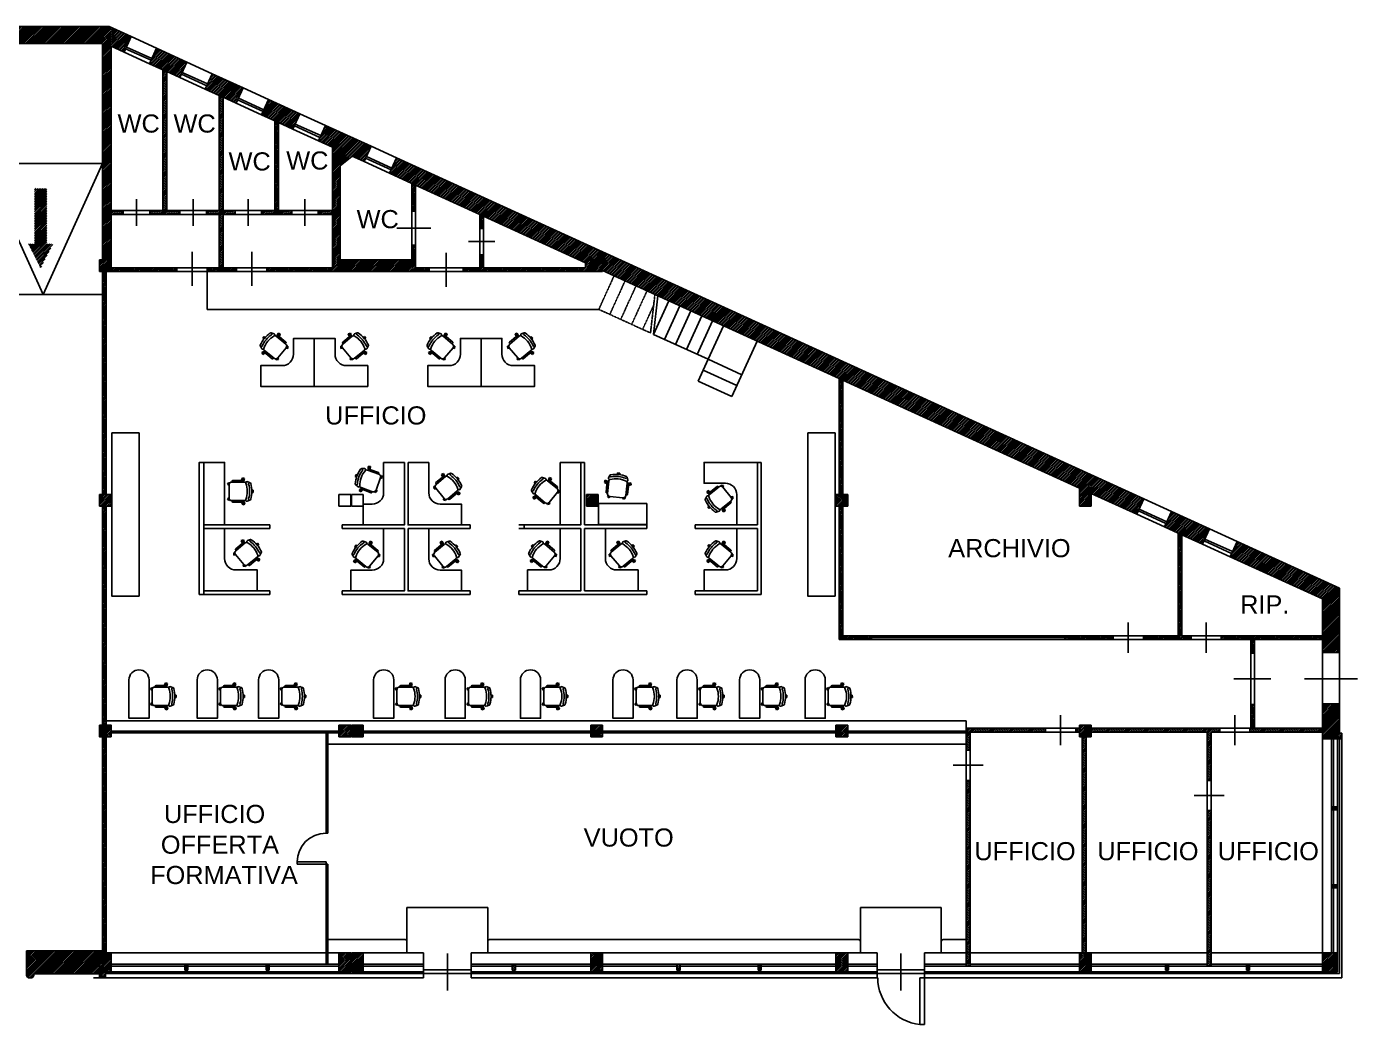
# Model space of a CAD drawing. Header units: millimetres. Extents: x 1621 to 139228, y 1388 to 30436.
# Drawn here: x 100470 to 139228, y 1388 to 30436 of the extents above; entities that cross this region are included whole.
import ezdxf

# ---------------------------------------------------------------- set-up
doc = ezdxf.new("R2010")
doc.units = ezdxf.units.MM
doc.linetypes.add('TRATTEGGIATA', pattern=[19.05, 12.7, -6.35])
for name, color, linetype in [('arredi', 8, 'Continuous'), ('INFISSI', 4, 'Continuous'), ('retini', 8, 'Continuous'), ('SCALE', 2, 'Continuous'), ('TESTO', 7, 'Continuous')]:
    doc.layers.add(name, color=color, linetype=linetype)
doc.styles.get("Standard").update_dxf_attribs({"font": 'Arial.ttf'})
pattern_1 = [(45, (15936.967, -214794.802), (-24.6957043, 24.6957043), [])]
pattern_2 = [(45, (15936.967, -214733.943), (-24.6957043, 24.6957043), [])]

# ---------------------------------------------------------------- blocks, each defined once
blk = doc.blocks.new('POLTRONCINA')
at = {"layer": 'arredi'}
for p, q in [((-40.9, 34), (-35.2, 35.8)), ((-33.2, 29.5), (-35.2, 35.8)), ((-63.7, -2.6), (-63.6, 3.4)), ((-59.9, 3.4), (-63.6, 3.4)), ((-47.6, 25.7), (-55.5, 22.9)), ((-55.5, 22.9), (-55.1, 23)), ((-38.9, 27.8), (-40.9, 34)), ((-7, 24.5), (-39.6, 24.5)), ((-38, 28.1), (-38.9, 27.8)), ((-36.9, 24.5), (-38.4, 29.5)), ((-32.7, 24.5), (-34.6, 30.7)), ((-34.2, 29.2), (-33.2, 29.5)), ((-10, 28.5), (-31.6, 28.5)), ((-1.5, 21.8), (0.9, 23.6)), ((0, 15.6), (4.4, 18.7)), ((0, 17.5), (0, -17.5)), ((0.9, 23.6), (4.4, 18.7)), ((-60, -2.6), (-63.7, -2.6)), ((-55.5, -22.9), (-55.1, -23)), ((-47.6, -25.7), (-55.1, -23)), ((-39.6, -27.5), (-41.7, -33.6)), ((-36, -35.5), (-41.7, -33.6)), ((-7, -24.5), (-39.6, -24.5)), ((-38.7, -27.8), (-39.6, -27.5)), ((-37.6, -24.5), (-39.1, -29.2)), ((-33.9, -29.4), (-36, -35.5)), ((-33.3, -24.5), (-35.4, -30.5)), ((-34.9, -29.1), (-33.9, -29.4)), ((-10, -28.5), (-31.6, -28.5)), ((-2, -22.4), (0.3, -24.2)), ((0, -16.5), (3.9, -19.4)), ((3.9, -19.4), (0.3, -24.2))]:
    blk.add_line(p, q, dxfattribs=at)
for centre, radius, start, end in [((-58.7, 0.4), 2, 130.9802, 228.4627), ((19.8, 0), 79.8, 164.8312, 195.1688), ((-54.3, 20.1), 3, 104.5142, 164.8312), ((-54.7, 20), 3, 344.4937, 104.5142), ((17.4, 0), 71.8, 164.4937, 195.5063), ((11.7, 0), 59.8, 158.7605, 201.2395), ((-46.8, 22.7), 3, 338.7605, 104.5142), ((-39.6, 17.5), 7, 90, 127.6345), ((-36.5, 30.1), 2, 17.3065, 197.3065), ((-31.6, 26.5), 2, 90, 270), ((-10, 26.5), 2, 270, 90), ((-7, 17.5), 7, 0, 90), ((-1.4, 18.2), 2, 315.9366, 60.1638), ((-54.3, -20.1), 3, 195.1688, 255.4858), ((-54.7, -20), 3, 255.4858, 15.5063), ((-46.8, -22.7), 3, 255.4858, 21.2395), ((-39.6, -17.5), 7, 232.3655, 270), ((-37.3, -29.9), 2, 161.3065, 341.3065), ((-31.6, -26.5), 2, 90, 270), ((-10, -26.5), 2, 270, 90), ((-7, -17.5), 7, 270, 0), ((-1.9, -18.8), 2, 309.2817, 21.554)]:
    blk.add_arc(centre, radius, start, end, dxfattribs=at)

msp = doc.modelspace()

# ---------------------------------------------------------------- hatches: boundary and pattern name
at = {"layer": 'retini'}
h = msp.add_hatch(dxfattribs=at)
h.set_pattern_fill('ANSI31', color=256, scale=11, style=0)
h.set_pattern_definition([(45, (45467.506, 26737.864), (-24.695704, 24.695704), [])])
h.paths.add_polyline_path([(45635, 26861), (46396, 26861), (46396, 26993), (45635, 26993), (45635, 27511), (45294, 27511), (45294, 23650), (45635, 23650)], flags=17)
h.paths.add_polyline_path([(45635, 28792), (45294, 28792), (45294, 28660), (45635, 28660)], flags=17)
h.paths.add_polyline_path([(45635, 23650), (45261, 23650), (45261, 23298), (45415, 23298), (45635, 23298)])
h.paths.add_polyline_path([(45635, 16825), (45547, 16825), (45261, 16825), (45261, 16473), (45415, 16473), (45635, 16473)])
h.paths.add_polyline_path([(45547, 23298), (45415, 23298), (45415, 16825), (45547, 16825)])
h.paths.add_polyline_path([(45547, 16473), (45415, 16473), (45415, 10104), (45547, 10104)])
h.paths.add_polyline_path([(40068, 16411), (39294, 16411), (39294, 16301), (39606, 16301), (39606, 14651), (38308, 14651), (38308, 14541), (40379, 14541), (40379, 14061), (40487, 14061), (40487, 14541), (42555, 14541), (42555, 14061), (42665, 14061), (42665, 17456), (42555, 17456), (42555, 16411), (42417, 16411), (42417, 16301), (42555, 16301), (42555, 14651), (41301, 14651), (41301, 16301), (41647, 16301), (41647, 16411), (40838, 16411), (40838, 16301), (41191, 16301), (41191, 14651), (39716, 14651), (39716, 16301), (40068, 16301)])
h.paths.add_polyline_path([(42665, 13181), (42555, 13181), (42555, 12791), (40487, 12791), (40487, 13181), (40379, 13181), (40379, 12791), (38308, 12791), (38308, 12681), (42555, 12681), (42555, 11736), (42665, 11736)])
h.paths.add_polyline_path([(42665, 10856), (42555, 10856), (42555, 7699), (42822, 4836), (45415, 4836), (45415, 3410), (45547, 3410), (45547, 5068), (45415, 5068), (45415, 4968), (42920, 4968), (42665, 7705)])
h.paths.add_polyline_path([(50518, 7556), (50518, 7677), (50387, 7677), (50387, 6268), (50518, 6268), (50518, 6268)])
h.paths.add_polyline_path([(57509, 26993), (47596, 26993), (47596, 26861), (57509, 26861)], flags=17)
h.paths.add_polyline_path([(88689, 16902), (88117, 16902), (88117, 16396), (88689, 16396)])
h.paths.add_polyline_path([(88469, 23221), (88337, 23221), (88337, 16902), (88469, 16902)])
h.paths.add_polyline_path([(88469, 16396), (88337, 16396), (88337, 10181), (88469, 10181)])
h.paths.add_polyline_path([(89473, 26993), (88469, 26993), (87417, 26993), (87417, 26861), (88337, 26861), (88337, 23727), (88469, 23727), (88469, 26861), (89473, 26861)], flags=17)
h.paths.add_polyline_path([(88689, 23727), (88117, 23727), (88117, 23221), (88689, 23221)])
h.paths.add_polyline_path([(96908, 26993), (90673, 26993), (90673, 26861), (96908, 26861)], flags=17)
h.paths.add_polyline_path([(102934, 30408), (102872, 30436), (102418, 30436), (38457, 30436), (37928, 30238), (37928, 29941), (45635, 29941), (59693, 29941), (74169, 29941), (88469, 29941), (102681, 29941), (102681, 23645), (102934, 23645), (102934, 24969), (103286, 24969), (103286, 25079), (102934, 25079), (102934, 29864)])
h.paths.add_polyline_path([(74389, 10181), (74169, 10181), (73817, 10181), (73817, 9675), (74037, 9675), (74389, 9675)])
h.paths.add_polyline_path([(74169, 9675), (74037, 9675), (74037, 7809), (73976, 7809), (73976, 7677), (74037, 7677), (74037, 6687), (74169, 6687), (74169, 7677), (74196, 7677), (74196, 7809), (74169, 7809)])
h.paths.add_polyline_path([(74389, 16902), (74169, 16902), (74169, 23221), (74389, 23221), (74389, 23727), (74169, 23727), (74169, 26861), (75104, 26861), (75104, 26993), (73006, 26993), (73006, 26861), (74037, 26861), (74037, 23727), (73817, 23727), (73817, 23221), (74037, 23221), (74037, 16902), (73817, 16902), (73817, 16396), (74037, 16396), (74037, 10181), (74169, 10181), (74169, 16396), (74389, 16396)])
h.paths.add_polyline_path([(86217, 26993), (76304, 26993), (76304, 26861), (86217, 26861)], flags=17)
h.paths.add_polyline_path([(51993, 7809), (45547, 7809), (45547, 9752), (45415, 9752), (45415, 6687), (45547, 6687), (45547, 7677), (51993, 7677)])
h.paths.add_polyline_path([(45635, 10104), (45547, 10104), (45261, 10104), (45261, 9752), (45415, 9752), (45635, 9752)])
h.paths.add_polyline_path([(55493, 7809), (53793, 7809), (53793, 7677), (55493, 7677)])
h.paths.add_polyline_path([(59863, 7809), (59825, 7809), (59825, 9675), (59693, 9675), (59693, 7809), (57293, 7809), (57293, 7677), (59693, 7677), (59693, 6687), (59825, 6687), (59825, 7677), (59863, 7677)])
h.paths.add_polyline_path([(72176, 7809), (61663, 7809), (61663, 7677), (72176, 7677)])
h.paths.add_polyline_path([(86531, 7809), (75996, 7809), (75996, 7677), (86531, 7677)])
h.paths.add_polyline_path([(47659, 3410), (43286, 3410), (43286, 2822), (43310, 2764), (43354, 2745), (43427, 2745), (43471, 2764), (43495, 2822), (43495, 2860), (47450, 2860), (47450, 2822), (47474, 2764), (47518, 2745), (47590, 2745), (47634, 2764), (47659, 2822), (47659, 2862)])
h.paths.add_polyline_path([(61937, 3410), (59825, 3410), (59825, 4597), (59693, 4597), (59693, 3410), (57526, 3410), (57526, 2822), (57550, 2764), (57594, 2745), (57666, 2745), (57710, 2764), (57735, 2822), (57735, 2860), (61728, 2860), (61728, 2822), (61752, 2764), (61796, 2745), (61868, 2745), (61912, 2764), (61937, 2822), (61937, 2862)])
h.paths.add_polyline_path([(54798, 3410), (50387, 3410), (50387, 2860), (50387, 2822), (50411, 2764), (50455, 2745), (50527, 2745), (50571, 2764), (50596, 2822), (50596, 2860), (54589, 2860), (54589, 2822), (54613, 2764), (54657, 2745), (54729, 2745), (54773, 2764), (54798, 2822), (54798, 2862)])
h.paths.add_polyline_path([(50518, 5068), (50387, 5068), (50387, 3410), (50518, 3410)])
h.paths.add_polyline_path([(97742, 3531), (95344, 3531), (95344, 3410), (93452, 3410), (93452, 2862), (93452, 2862), (93452, 2860), (97533, 2860), (97533, 2822), (97557, 2764), (97601, 2745), (97674, 2745), (97718, 2764), (97742, 2822), (97742, 2860)])
h.paths.add_polyline_path([(97742, 5189), (97611, 5189), (97611, 3531), (97742, 3531)])
h.paths.add_polyline_path([(97742, 7677), (97611, 7677), (97611, 6389), (97742, 6389)])
h.paths.add_polyline_path([(94549, 7809), (92649, 7809), (92649, 7677), (94549, 7677)])
h.paths.add_polyline_path([(90849, 7809), (88469, 7809), (88469, 9675), (88337, 9675), (88337, 6687), (88469, 6687), (88469, 7677), (90849, 7677)])
h.paths.add_polyline_path([(88689, 10181), (88117, 10181), (88117, 9675), (88337, 9675), (88689, 9675)])
h.paths.add_polyline_path([(90515, 3410), (88469, 3410), (88469, 4597), (88337, 4597), (88337, 3410), (86104, 3410), (86104, 2822), (86128, 2764), (86172, 2745), (86245, 2745), (86289, 2764), (86313, 2822), (86313, 2860), (90306, 2860), (90306, 2822), (90330, 2764), (90374, 2745), (90447, 2745), (90491, 2764), (90515, 2821)])
edge = h.paths.add_edge_path()
edge.add_line((83376, 3410), (78943, 3410))
edge.add_line((78943, 3410), (78943, 2860))
edge.add_line((78943, 2860), (78943, 2822))
edge.add_arc((79026, 2822), 82.5, 180, 248.277)
edge.add_line((78995, 2745), (79100, 2745))
edge.add_arc((79070, 2822), 82.5, 291.723, 360)
edge.add_line((79152, 2822), (79152, 2860))
edge.add_line((79152, 2860), (83376, 2860))
edge.add_line((83376, 2860), (83376, 2862))
edge.add_line((83376, 2862), (83376, 3410))
h.paths.add_polyline_path([(76215, 3410), (74169, 3410), (74169, 4597), (74037, 4597), (74037, 3410), (71815, 3410), (71815, 2822), (71839, 2764), (71883, 2745), (71956, 2745), (72000, 2764), (72024, 2822), (72024, 2860), (76006, 2860), (76006, 2822), (76030, 2764), (76074, 2745), (76147, 2745), (76191, 2764), (76215, 2821)])
h.paths.add_polyline_path([(69087, 3410), (64665, 3410), (64665, 2860), (64665, 2822), (64689, 2764), (64733, 2745), (64805, 2745), (64849, 2764), (64874, 2822), (64874, 2860), (68878, 2860), (68878, 2822), (68902, 2764), (68946, 2745), (69019, 2745), (69063, 2764), (69087, 2822), (69087, 2862)])
h.paths.add_polyline_path([(138651, 3471), (138211, 3471), (138211, 2921), (138651, 2921)])
h.paths.add_polyline_path([(124384, 3471), (124043, 3471), (124043, 2921), (124384, 2921)])
h.paths.add_polyline_path([(119500, 3141), (119412, 3141), (119412, 2965), (119500, 2965)])
h.paths.add_polyline_path([(114704, 3141), (114616, 3141), (114616, 2965), (114704, 2965)])
h.paths.add_polyline_path([(109908, 3471), (109567, 3471), (109567, 2921), (109908, 2921)])
h.paths.add_polyline_path([(110271, 3471), (109930, 3471), (109930, 2921), (110271, 2921)])
h.paths.add_polyline_path([(102934, 3471), (102593, 3471), (102593, 2921), (102593, 2745), (102763, 2745), (102763, 2921), (102934, 2921)])
edge = h.paths.add_edge_path()
edge.add_line((102593, 3471), (100470, 3471))
edge.add_line((100470, 3471), (100470, 2860))
edge.add_line((100470, 2860), (100470, 2822))
edge.add_arc((100553, 2822), 82.5, 180, 248.277)
edge.add_line((100522, 2745), (100627, 2745))
edge.add_arc((100597, 2822), 82.5, 291.723, 360)
edge.add_line((100679, 2822), (100679, 2860))
edge.add_line((100679, 2860), (102593, 2860))
edge.add_line((102593, 2860), (102593, 2921))
edge.add_line((102593, 2921), (102593, 3471))
h.paths.add_polyline_path([(102681, 3531), (100470, 3531), (100470, 3471), (102681, 3471)])
h.paths.add_polyline_path([(131479, 3471), (131138, 3471), (131138, 2921), (131479, 2921)])
h.paths.add_polyline_path([(127948, 8490), (127838, 8490), (127838, 3410), (127948, 3410)])
h.paths.add_polyline_path([(131479, 10098), (131138, 10098), (131138, 9757), (131479, 9757)])
h.paths.add_polyline_path([(131138, 10008), (131025, 10008), (131025, 9898), (131138, 9898)])
h.paths.add_polyline_path([(130145, 10008), (127838, 10008), (127838, 9898), (130145, 9898)])
h.paths.add_polyline_path([(127948, 9898), (127838, 9898), (127838, 9370), (127948, 9370)])
h.paths.add_polyline_path([(135219, 10008), (131776, 10008), (131479, 10008), (131479, 9898), (131776, 9898), (134856, 9898), (134856, 8490), (134966, 8490), (134966, 9898), (135219, 9898)])
h.paths.add_polyline_path([(138706, 10723), (138211, 10723), (138211, 10008), (136099, 10008), (136099, 9898), (138211, 9898), (138211, 9700), (138706, 9700), (138772, 9700), (138772, 9865), (138706, 9865)])
h.paths.add_polyline_path([(131215, 3471), (131325, 3471), (131325, 9757), (131215, 9757)])
h.paths.add_polyline_path([(134856, 3086), (134966, 3086), (134966, 7610), (134856, 7610)])
h.paths.add_polyline_path([(127838, 3086), (127948, 3086), (127948, 3410), (127838, 3410)])
h.paths.add_polyline_path([(99216, 7677), (96349, 7677), (96349, 7809), (99106, 7809), (99106, 26861), (98108, 26861), (98108, 26993), (99216, 26993)])
h.paths.add_polyline_path([(41227, 15064), (42726, 15064), (42726, 15885), (41227, 15885)], flags=9)
h = msp.add_hatch(dxfattribs=at)
h.set_pattern_fill('ANSI31', color=256, scale=11, style=0)
h.set_pattern_definition([(45, (-50081.21, -458193.47), (-24.6957043, 24.6957043), [])])
h.paths.add_polyline_path([(109908, 10098), (109567, 10098), (109567, 9757), (109908, 9757)])
h.paths.add_polyline_path([(102934, 16819), (102593, 16819), (102593, 16478), (102934, 16478)])
h.paths.add_polyline_path([(102790, 16478), (102681, 16478), (102681, 10098), (102593, 10098), (102593, 9757), (102934, 9757), (102934, 10098), (102791, 10098)])
h.paths.add_polyline_path([(103514, 30144), (102934, 30408), (102934, 29864), (103308, 29693)])
h.paths.add_polyline_path([(104254, 29806), (104049, 29355), (104441, 29177), (104441, 25079), (104056, 25079), (104056, 24969), (104936, 24969), (104936, 25079), (104551, 25079), (104551, 29127), (104931, 28953), (105136, 29404)])
h.paths.add_polyline_path([(105877, 29066), (105672, 28615), (106080, 28429), (106080, 25079), (105706, 25079), (105706, 24969), (106080, 24969), (106080, 23414), (105728, 23414), (105728, 23304), (106586, 23304), (106586, 23414), (106190, 23414), (106190, 24969), (106542, 24969), (106542, 25079), (106190, 25079), (106190, 28379), (106570, 28206), (106775, 28656)])
h.paths.add_polyline_path([(107516, 28318), (107311, 27868), (107697, 27692), (107697, 25079), (107312, 25079), (107312, 24969), (108192, 24969), (108192, 25079), (107807, 25079), (107807, 27642), (108227, 27450), (108432, 27900)])
h.paths.add_polyline_path([(110504, 26955), (109173, 27562), (108968, 27112), (109380, 26924), (109380, 25079), (108962, 25079), (108962, 24969), (109380, 24969), (109380, 23414), (107466, 23414), (107466, 23304), (109567, 23304), (109567, 23645), (109600, 23645), (109600, 26388), (109956, 26661), (110298, 26505)])
h.paths.add_polyline_path([(111800, 24078), (111690, 24078), (111690, 23645), (110271, 23645), (110271, 23304), (112196, 23304), (112196, 23414), (111800, 23414)])
h.paths.add_polyline_path([(110271, 23645), (109930, 23645), (109930, 23304), (110271, 23304)], flags=17)
h.paths.add_polyline_path([(109908, 23645), (109567, 23645), (109567, 23304), (109908, 23304)], flags=16)
h.paths.add_polyline_path([(109930, 23645), (109908, 23645), (109908, 23304), (109930, 23304)], flags=16)
h.paths.add_polyline_path([(102934, 23645), (102593, 23645), (102593, 23304), (102934, 23304)])
h.paths.add_polyline_path([(104848, 23414), (102934, 23414), (102934, 23304), (104848, 23304)])
h.paths.add_polyline_path([(100874, 23410), (100522, 24110), (100698, 24108), (100698, 25728), (101060, 25728), (101060, 24108), (101242, 24108)], flags=16)
h.paths.add_polyline_path([(111245, 26618), (111039, 26167), (111690, 25870), (111690, 25068), (111800, 25068), (111800, 25820), (113670, 24967), (113670, 24562), (113780, 24562), (113780, 24917), (116750, 23562), (116750, 23414), (113780, 23414), (113780, 23792), (113670, 23792), (113670, 23414), (113186, 23414), (113186, 23304), (116904, 23304), (116904, 23645), (117245, 23645), (117245, 23337), (124131, 20196), (124131, 16819), (124241, 16819), (124241, 20146), (131138, 17000), (131138, 16819), (131479, 16819), (131479, 16844), (132808, 16238), (133013, 16688)])
h.paths.add_polyline_path([(102681, 23304), (102681, 16819), (102791, 16819), (102791, 23304)])
h = msp.add_hatch(dxfattribs=at)
h.set_pattern_fill('ANSI31', color=256, scale=11, style=0)
h.set_pattern_definition(pattern_1)
h.paths.add_polyline_path([(117245, 23645), (116904, 23645), (116904, 23304), (117245, 23304)])
h = msp.add_hatch(dxfattribs=at)
h.set_pattern_fill('ANSI31', color=256, scale=11, style=0)
h.set_pattern_definition([(45, (15805.26, -214794.802), (-24.6957043, 24.6957043), [])])
h.paths.add_polyline_path([(117113, 16819), (116772, 16819), (116772, 16478), (117113, 16478)])
h = msp.add_hatch(dxfattribs=at)
h.set_pattern_fill('ANSI31', color=256, scale=11, style=0)
h.set_pattern_definition(pattern_1)
h.paths.add_polyline_path([(124043, 16478), (124384, 16478), (124384, 16819), (124043, 16819)])
h.paths.add_polyline_path([(131138, 16478), (131479, 16478), (131479, 16819), (131138, 16819)])
h.paths.add_polyline_path([(124131, 12593), (125076, 12593), (125076, 12703), (124241, 12703), (124241, 16478), (124131, 16478)])
h = msp.add_hatch(dxfattribs=at)
h.set_pattern_fill('ANSI31', color=256, scale=11, style=0)
h.set_pattern_definition(pattern_1)
h.paths.add_polyline_path([(134119, 15640), (134719, 15366), (134925, 15817), (133814, 16323), (133608, 15873), (134009, 15690), (134009, 12703), (132995, 12703), (132995, 12593), (134383, 12593), (134383, 12703), (134119, 12703)])
h = msp.add_hatch(dxfattribs=at)
h.set_pattern_fill('ANSI31', color=256, scale=11, style=0)
h.set_pattern_definition(pattern_1)
h.paths.add_polyline_path([(138211, 13774), (138211, 12703), (135263, 12703), (135263, 12593), (138211, 12593), (138211, 12219), (138706, 12219), (138706, 14092), (135725, 15451), (135520, 15001)])
h = msp.add_hatch(dxfattribs=at)
h.set_pattern_fill('ANSI31', color=256, scale=11, style=0)
h.set_pattern_definition(pattern_1)
h.paths.add_polyline_path([(132115, 12593), (132115, 12703), (130709, 12703), (130709, 12593)])
h = msp.add_hatch(dxfattribs=at)
h.set_pattern_fill('ANSI31', color=256, scale=11, style=0)
h.set_pattern_definition(pattern_1)
h.paths.add_polyline_path([(136121, 12192), (136231, 12192), (136231, 12593), (136121, 12593)])
h = msp.add_hatch(dxfattribs=at)
h.set_pattern_fill('ANSI31', color=256, scale=11, style=0)
h.set_pattern_definition(pattern_1)
h.paths.add_polyline_path([(136121, 10008), (136231, 10008), (136231, 10696), (136121, 10696)])
h = msp.add_hatch(dxfattribs=at)
h.set_pattern_fill('ANSI31', color=256, scale=11, style=0)
h.set_pattern_definition([(45, (16073.288, -219236.46), (-24.6957043, 24.6957043), [])])
h.paths.add_polyline_path([(109934, 9757), (110275, 9757), (110275, 10098), (109934, 10098)])
h = msp.add_hatch(dxfattribs=at)
h.set_pattern_fill('ANSI31', color=256, scale=11, style=0)
h.set_pattern_definition([(45, (15936.967, -219236.46), (-24.6957043, 24.6957043), [])])
h.paths.add_polyline_path([(124384, 10098), (124043, 10098), (124043, 9757), (124384, 9757)])
h.paths.add_polyline_path([(117249, 10098), (116908, 10098), (116908, 9757), (117249, 9757)])
h = msp.add_hatch(dxfattribs=at)
h.set_pattern_fill('ANSI31', color=256, scale=11, style=0)
h.set_pattern_definition(pattern_1)
h.paths.add_polyline_path([(102681, 3471), (102791, 3471), (102791, 9757), (102681, 9757)])
h = msp.add_hatch(dxfattribs=at)
h.set_pattern_fill('ANSI31', color=256, scale=11, style=0)
h.set_pattern_definition(pattern_1)
h.paths.add_polyline_path([(138651, 5454), (138475, 5454), (138475, 5366), (138651, 5366)])
h.paths.add_polyline_path([(138651, 7720), (138475, 7720), (138475, 7632), (138651, 7632)])
h = msp.add_hatch(dxfattribs=at)
h.set_pattern_fill('ANSI31', color=256, scale=11, style=0)
h.set_pattern_definition(pattern_2)
h.paths.add_polyline_path([(105167, 3141), (105079, 3141), (105079, 2965), (105167, 2965)])
h.paths.add_polyline_path([(107532, 3141), (107444, 3141), (107444, 2965), (107532, 2965)])
h = msp.add_hatch(dxfattribs=at)
h.set_pattern_fill('ANSI31', color=256, scale=11, style=0)
h.set_pattern_definition(pattern_2)
h.paths.add_polyline_path([(117245, 3471), (116904, 3471), (116904, 2921), (117245, 2921)])
h = msp.add_hatch(dxfattribs=at)
h.set_pattern_fill('ANSI31', color=256, scale=11, style=0)
h.set_pattern_definition(pattern_2)
h.paths.add_polyline_path([(121865, 3141), (121777, 3141), (121777, 2965), (121865, 2965)])
h = msp.add_hatch(dxfattribs=at)
h.set_pattern_fill('ANSI31', color=256, scale=11, style=0)
h.set_pattern_definition(pattern_2)
h.paths.add_polyline_path([(133723, 3141), (133635, 3141), (133635, 2965), (133723, 2965)])
h.paths.add_polyline_path([(136088, 3141), (136000, 3141), (136000, 2965), (136088, 2965)])

# ---------------------------------------------------------------- linework, layer by layer
for p, q in [((38457, 30436), (102872, 30436)), ((102418, 30436), (102872, 30436)), ((102418, 30436), (102872, 30436)), ((102872, 30436), (103514, 30144)), ((102681, 29941), (88469, 29941)), ((102681, 23645), (102681, 29941)), ((102681, 23650), (102681, 29941)), ((102681, 23645), (102681, 29895)), ((102681, 23650), (102681, 29895)), ((102681, 23645), (102681, 29895)), ((102681, 23650), (102681, 29895)), ((102934, 29864), (103308, 29693)), ((103308, 29693), (103514, 30144)), ((104049, 29355), (104254, 29806)), ((104254, 29806), (105136, 29404)), ((104049, 29355), (104441, 29177)), ((104551, 29127), (104931, 28953)), ((104931, 28953), (105136, 29404)), ((105672, 28615), (105877, 29066)), ((105877, 29066), (106775, 28656)), ((105672, 28615), (106080, 28429)), ((106190, 28379), (106570, 28206)), ((106570, 28206), (106775, 28656)), ((107311, 27868), (107516, 28318)), ((107516, 28318), (108432, 27900)), ((107311, 27868), (107697, 27692)), ((107807, 27642), (108227, 27450)), ((108227, 27450), (108432, 27900)), ((108968, 27112), (109173, 27562)), ((109173, 27562), (110504, 26955)), ((108968, 27112), (109380, 26924)), ((110298, 26505), (110504, 26955)), ((109956, 26661), (110298, 26505)), ((111039, 26167), (111245, 26618)), ((111245, 26618), (133013, 16688)), ((111039, 26167), (111690, 25870)), ((111800, 25820), (113670, 24967)), ((113780, 24917), (116750, 23562)), ((113670, 24562), (113780, 24562)), ((102934, 23645), (102934, 23304)), ((102934, 23645), (102934, 23304)), ((102934, 23645), (102934, 23304)), ((113670, 23792), (113780, 23792)), ((102593, 23304), (102934, 23304)), ((102593, 23304), (102934, 23304)), ((102593, 23304), (102934, 23304)), ((102681, 16819), (102681, 23298)), ((102681, 16819), (102681, 23298)), ((102681, 16819), (102681, 23298)), ((102791, 23304), (102791, 16819)), ((117245, 23337), (124131, 20196)), ((124241, 16819), (124241, 20146)), ((124241, 20146), (131138, 17000)), ((131138, 16819), (131138, 17000)), ((131479, 16844), (132808, 16238)), ((131479, 16803), (131479, 16844)), ((132808, 16238), (133013, 16688)), ((102681, 10098), (102681, 16478)), ((102681, 10098), (102681, 16478)), ((102681, 10098), (102681, 16478)), ((102791, 16478), (102791, 10098)), ((102791, 16478), (102791, 10098)), ((102791, 16478), (102791, 10098)), ((124131, 12593), (124131, 16478)), ((124241, 12703), (124241, 16477)), ((133608, 15873), (133814, 16323)), ((133814, 16323), (134925, 15817)), ((133608, 15873), (134009, 15690)), ((134119, 15640), (134719, 15366)), ((134719, 15366), (134925, 15817)), ((135520, 15001), (135725, 15451)), ((135725, 15451), (138705, 14092)), ((135520, 15001), (138211, 13774)), ((138706, 12219), (138706, 14092)), ((138211, 12703), (138211, 13774)), ((124131, 12593), (125076, 12593)), ((125076, 12703), (124241, 12703)), ((125076, 12593), (125076, 12703)), ((132115, 12703), (130709, 12703)), ((130709, 12593), (130709, 12703)), ((130709, 12593), (132115, 12593)), ((132115, 12593), (132115, 12703)), ((134009, 12703), (132995, 12703)), ((132995, 12593), (132995, 12703)), ((132995, 12593), (134383, 12593)), ((134383, 12703), (134119, 12703)), ((134383, 12593), (134383, 12703)), ((135263, 12703), (135263, 12593)), ((135263, 12593), (138211, 12593)), ((136121, 12192), (136121, 12593)), ((136231, 12192), (136231, 12593)), ((136121, 12192), (136231, 12192)), ((136121, 10008), (136121, 10696)), ((136231, 10008), (136231, 10696)), ((138706, 10723), (138706, 9865)), ((102681, 9757), (102681, 3471)), ((102681, 9757), (102681, 3471)), ((102681, 7809), (102681, 9757)), ((102791, 9757), (102791, 3471)), ((102791, 9757), (102791, 3471)), ((102791, 9757), (102791, 3471)), ((138211, 9700), (138706, 9700)), ((138772, 9865), (138706, 9865)), ((138772, 9700), (138706, 9700)), ((138772, 9700), (138772, 9865)), ((102681, 7677), (102681, 3471)), ((138475, 7720), (138475, 7632)), ((138475, 7720), (138651, 7720)), ((138475, 7632), (138651, 7632)), ((138651, 7720), (138651, 7632)), ((138475, 5454), (138475, 5366)), ((138475, 5454), (138651, 5454)), ((138651, 5454), (138651, 5366)), ((138475, 5366), (138651, 5366)), ((100470, 3531), (100470, 2860)), ((100470, 3531), (102681, 3531)), ((105079, 3141), (105079, 2965)), ((105079, 3141), (105167, 3141)), ((105167, 3141), (105167, 2965)), ((107444, 3141), (107444, 2965)), ((107444, 3141), (107532, 3141)), ((107532, 3141), (107532, 2965)), ((114616, 3141), (114616, 2965)), ((114616, 3141), (114704, 3141)), ((114704, 3141), (114704, 2965)), ((119412, 3141), (119500, 3141)), ((119412, 3141), (119412, 2965)), ((119500, 3141), (119500, 2965)), ((121777, 3141), (121777, 2965)), ((121777, 3141), (121865, 3141)), ((121865, 3141), (121865, 2965)), ((133635, 3141), (133635, 2965)), ((133635, 3141), (133723, 3141)), ((133723, 3141), (133723, 2965)), ((136000, 3141), (136000, 2965)), ((136000, 3141), (136088, 3141)), ((136088, 3141), (136088, 2965)), ((100470, 2822), (100470, 2860)), ((100553, 2739), (100597, 2739)), ((100679, 2822), (100679, 2860)), ((100679, 2860), (102593, 2860)), ((102763, 2745), (102417, 2745)), ((102593, 2921), (102593, 2745)), ((102593, 2921), (102593, 2745)), ((102593, 2921), (102593, 2745)), ((102763, 2745), (102593, 2745)), ((102763, 2745), (102593, 2745)), ((102763, 2921), (102763, 2745)), ((102763, 2921), (102763, 2745)), ((102763, 2921), (102763, 2745)), ((105167, 2965), (105079, 2965)), ((107532, 2965), (107444, 2965)), ((114704, 2965), (114616, 2965)), ((119500, 2965), (119412, 2965)), ((121865, 2965), (121777, 2965)), ((127838, 3086), (127948, 3086)), ((133723, 2965), (133635, 2965)), ((134966, 3086), (134856, 3086)), ((136088, 2965), (136000, 2965))]:
    msp.add_line(p, q)
at = {"linetype": 'Continuous'}
for p, q in [((102934, 25079), (102934, 29864)), ((102934, 25079), (102934, 29864)), ((102934, 25079), (102934, 29864)), ((104441, 25079), (104441, 29177)), ((104551, 25079), (104551, 29127)), ((106080, 25079), (106080, 28429)), ((106190, 25079), (106190, 28379)), ((107697, 25079), (107697, 27692)), ((107807, 25079), (107807, 27642)), ((109380, 25079), (109380, 26924)), ((109956, 26661), (109600, 26388)), ((109600, 23645), (109600, 26388)), ((111690, 25068), (111690, 25870)), ((111800, 25068), (111800, 25820)), ((103286, 25079), (102934, 25079)), ((102934, 23645), (102934, 24969)), ((102934, 24969), (103286, 24969)), ((102934, 23645), (102934, 24969)), ((102934, 23645), (102934, 24969)), ((103286, 24969), (103286, 25079)), ((104056, 25079), (104441, 25079)), ((104056, 25079), (104056, 24969)), ((104056, 24969), (104936, 24969)), ((104936, 25079), (104551, 25079)), ((104936, 24969), (104936, 25079)), ((105706, 25079), (106080, 25079)), ((105706, 25079), (105706, 24969)), ((105706, 24969), (106080, 24969)), ((106080, 23414), (106080, 24969)), ((106190, 25079), (106542, 25079)), ((106190, 23414), (106190, 24969)), ((106190, 24969), (106542, 24969)), ((106542, 25079), (106542, 24969)), ((107312, 25079), (107697, 25079)), ((107312, 25079), (107312, 24969)), ((107312, 24969), (108192, 24969)), ((107807, 25079), (108192, 25079)), ((108192, 25079), (108192, 24969)), ((108962, 25079), (109380, 25079)), ((108962, 25079), (108962, 24969)), ((108962, 24969), (109380, 24969)), ((109380, 24969), (109380, 23414)), ((111800, 25068), (111690, 25068)), ((113670, 24562), (113670, 24967)), ((113780, 24562), (113780, 24917)), ((111690, 23645), (111690, 24078)), ((111800, 24078), (111690, 24078)), ((111800, 23414), (111800, 24078)), ((102593, 23304), (102593, 23645)), ((102593, 23645), (102934, 23645)), ((102593, 23304), (102593, 23645)), ((102593, 23304), (102593, 23645)), ((102593, 23645), (102934, 23645)), ((102593, 23645), (102934, 23645)), ((109567, 23304), (109567, 23645)), ((111690, 23645), (109567, 23645)), ((109908, 23645), (109908, 23304)), ((109930, 23304), (109930, 23645)), ((110271, 23645), (110271, 23304)), ((113670, 23414), (113670, 23792)), ((113780, 23414), (113780, 23792)), ((116904, 23304), (116904, 23645)), ((116904, 23645), (117245, 23645)), ((117245, 23645), (117245, 23304)), ((102791, 23304), (102791, 16819)), ((102791, 23304), (102791, 16819)), ((104848, 23414), (102934, 23414)), ((104848, 23304), (102934, 23304)), ((104848, 23304), (104848, 23414)), ((105728, 23304), (105728, 23414)), ((105728, 23414), (106080, 23414)), ((106586, 23304), (105728, 23304)), ((106190, 23414), (106586, 23414)), ((106586, 23304), (106586, 23414)), ((107466, 23414), (109380, 23414)), ((107466, 23304), (107466, 23414)), ((107466, 23304), (110271, 23304)), ((110271, 23304), (112196, 23304)), ((111800, 23414), (112196, 23414)), ((112196, 23414), (112196, 23304)), ((113186, 23414), (113670, 23414)), ((113186, 23414), (113186, 23304)), ((113186, 23304), (116904, 23304)), ((113780, 23414), (116750, 23414)), ((116750, 23414), (116750, 23562)), ((117245, 23304), (116904, 23304)), ((124131, 16819), (124131, 20196)), ((102593, 16819), (102934, 16819)), ((102593, 16478), (102593, 16819)), ((102593, 16478), (102593, 16819)), ((102593, 16478), (102593, 16819)), ((102593, 16819), (102934, 16819)), ((102593, 16819), (102934, 16819)), ((102934, 16819), (102934, 16478)), ((102934, 16819), (102934, 16478)), ((102934, 16819), (102934, 16478)), ((109567, 16819), (109908, 16819)), ((109567, 16478), (109567, 16819)), ((109908, 16819), (109908, 16478)), ((109930, 16819), (110271, 16819)), ((109930, 16478), (109930, 16819)), ((110271, 16819), (110271, 16478)), ((116772, 16819), (117113, 16819)), ((116772, 16478), (116772, 16819)), ((117113, 16819), (117113, 16478)), ((124043, 16819), (124384, 16819)), ((124043, 16478), (124043, 16819)), ((124384, 16819), (124384, 16478)), ((131138, 16819), (131479, 16819)), ((131138, 16478), (131138, 16819)), ((131479, 16819), (131479, 16478)), ((102934, 16478), (102593, 16478)), ((102934, 16478), (102593, 16478)), ((102934, 16478), (102593, 16478)), ((102791, 16478), (102791, 15707)), ((102791, 16478), (102791, 15707)), ((102791, 16478), (102791, 15707)), ((109908, 16478), (109567, 16478)), ((110271, 16478), (109930, 16478)), ((117113, 16478), (116772, 16478)), ((124384, 16478), (124043, 16478)), ((131479, 16478), (131138, 16478)), ((134009, 12703), (134009, 15690)), ((134119, 12703), (134119, 15640)), ((135263, 12703), (138211, 12703)), ((138059, 12593), (137243, 12593)), ((138211, 12593), (138211, 12219)), ((138211, 12219), (138706, 12219)), ((138211, 10723), (138211, 10008)), ((138706, 10723), (138211, 10723)), ((102593, 10098), (102934, 10098)), ((102593, 9757), (102593, 10098)), ((102593, 10098), (102934, 10098)), ((102593, 9757), (102593, 10098)), ((102593, 10098), (102934, 10098)), ((102593, 9757), (102593, 10098)), ((102934, 10098), (102934, 9757)), ((102934, 10098), (102934, 9757)), ((102934, 10098), (102934, 9757)), ((109567, 10098), (109908, 10098)), ((109567, 9757), (109567, 10098)), ((109908, 10098), (109908, 9757)), ((109930, 10098), (110271, 10098)), ((109930, 9757), (109930, 10098)), ((110271, 10098), (110271, 9757)), ((116904, 10098), (117245, 10098)), ((116904, 9757), (116904, 10098)), ((117245, 10098), (117245, 9757)), ((124043, 10098), (124384, 10098)), ((124043, 9757), (124043, 10098)), ((124384, 10098), (124384, 9757)), ((131138, 10098), (131479, 10098)), ((131138, 9757), (131138, 10098)), ((131479, 10098), (131479, 9757)), ((102934, 9757), (102593, 9757)), ((102934, 9757), (102593, 9757)), ((102934, 9757), (102593, 9757)), ((109908, 9757), (109567, 9757)), ((110271, 9757), (109930, 9757)), ((117245, 9757), (116904, 9757)), ((124384, 9757), (124043, 9757)), ((131138, 10008), (127838, 10008)), ((127838, 9898), (127838, 9370)), ((131138, 9898), (127838, 9898)), ((127948, 9898), (127948, 9370)), ((130145, 10008), (130145, 9898)), ((131025, 10008), (131025, 9898)), ((131479, 9757), (131138, 9757)), ((131215, 9757), (131215, 3471)), ((131325, 9757), (131325, 3471)), ((131479, 9757), (131325, 9757)), ((131776, 10008), (131479, 10008)), ((131776, 9898), (131479, 9898)), ((135219, 10008), (131776, 10008)), ((134856, 9898), (131776, 9898)), ((134856, 8490), (134856, 9898)), ((134966, 9898), (134966, 8490)), ((135219, 9898), (134966, 9898)), ((135219, 9898), (135219, 10008)), ((138211, 10008), (136099, 10008)), ((136099, 10008), (136099, 9898)), ((136099, 9898), (138211, 9898)), ((138211, 9898), (138211, 9700)), ((127948, 9370), (127838, 9370)), ((127838, 8490), (127948, 8490)), ((127838, 8490), (127838, 3086)), ((127948, 8490), (127948, 3086)), ((134966, 8490), (134856, 8490)), ((134856, 7610), (134856, 3086)), ((134856, 7610), (134966, 7610)), ((134966, 7610), (134966, 3086)), ((102593, 2921), (102593, 3471)), ((102593, 2921), (102593, 3471)), ((102593, 3471), (102934, 3471)), ((102593, 2921), (102593, 3471)), ((102593, 3471), (102934, 3471)), ((102791, 3471), (102934, 3471)), ((102934, 3471), (102934, 2921)), ((102934, 3471), (102934, 2921)), ((102934, 3471), (102934, 2921)), ((109567, 2921), (109567, 3471)), ((109567, 3471), (109908, 3471)), ((109908, 3471), (109908, 2921)), ((109930, 3471), (110271, 3471)), ((109930, 2921), (109930, 3471)), ((110271, 3471), (110271, 2921)), ((116904, 2921), (116904, 3471)), ((116904, 3471), (117245, 3471)), ((117245, 3471), (117245, 2921)), ((124043, 2921), (124043, 3471)), ((124043, 3471), (124384, 3471)), ((124384, 3471), (124384, 2921)), ((131138, 2921), (131138, 3471)), ((131138, 3471), (131479, 3471)), ((131479, 3471), (131479, 2921)), ((138211, 2921), (138211, 3471)), ((138211, 3471), (138651, 3471)), ((138651, 3471), (138651, 2921)), ((102934, 2921), (102763, 2921)), ((102934, 2921), (102763, 2921)), ((102934, 2921), (102763, 2921)), ((109908, 2921), (109567, 2921)), ((110271, 2921), (109930, 2921)), ((117245, 2921), (116904, 2921)), ((124384, 2921), (124043, 2921)), ((131479, 2921), (131138, 2921)), ((138651, 2921), (138211, 2921))]:
    msp.add_line(p, q, dxfattribs=at)
msp.add_lwpolyline([(102934, 9757), (102593, 9757), (102593, 10098), (102681, 10098), (102681, 16478), (102790, 16478), (102791, 10098), (102934, 10098), (102934, 9757)])
for centre, start, end in [((100553, 2822), 180, 270), ((100597, 2822), 270, 0)]:
    msp.add_arc(centre, 82.5, start, end)
at = {"layer": 'arredi'}
for p, q in [((111225, 17742), (111330, 17742)), ((116616, 15935), (116616, 17748)), ((116616, 17748), (116722, 17748)), ((116722, 15935), (116722, 17748)), ((121756, 15935), (121756, 17748)), ((121756, 17748), (121862, 17748)), ((121862, 13907), (121862, 17748)), ((107551, 15935), (105738, 15935)), ((107551, 15935), (107551, 15827)), ((109659, 15929), (111472, 15929)), ((109659, 15929), (109659, 15822)), ((111578, 15929), (113392, 15929)), ((113392, 15929), (113392, 15822)), ((114802, 15935), (116616, 15935)), ((114959, 15935), (114959, 15827)), ((116722, 15935), (118536, 15935)), ((118536, 15935), (118536, 15827)), ((119942, 15935), (121756, 15935)), ((119942, 15935), (119942, 15827)), ((107551, 15827), (105738, 15827)), ((109659, 15822), (111472, 15822)), ((111472, 14008), (111472, 15822)), ((111578, 15822), (113392, 15822)), ((111578, 14008), (111578, 15822)), ((114802, 15827), (116616, 15827)), ((116722, 15827), (118536, 15827)), ((119942, 15827), (121756, 15827)), ((107551, 14014), (105738, 14014)), ((107551, 14014), (107551, 13907)), ((109659, 14008), (111472, 14008)), ((109659, 14008), (109659, 13901)), ((111578, 14008), (113392, 14008)), ((113392, 14008), (113392, 13901)), ((114802, 14014), (116616, 14014)), ((114802, 14014), (114802, 13907)), ((116722, 14014), (118536, 14014)), ((118536, 14014), (118536, 13907)), ((119942, 14014), (121756, 14014)), ((119942, 14014), (119942, 13907)), ((119942, 14014), (119942, 13907)), ((107551, 13907), (105632, 13907)), ((109659, 13901), (113392, 13901)), ((114802, 13907), (118536, 13907)), ((119942, 13907), (121862, 13907)), ((127838, 10228), (127838, 9898)), ((109191, 6957), (109191, 9873)), ((109246, 6957), (109246, 9873)), ((109246, 6957), (109191, 6957)), ((109191, 3141), (109191, 6057)), ((109246, 6057), (109191, 6057)), ((109246, 3141), (109246, 6057)), ((111492, 3856), (109246, 3856)), ((111547, 3801), (111547, 3471)), ((113901, 3801), (113901, 3471)), ((124699, 3856), (113956, 3856)), ((124754, 3801), (124754, 3471)), ((127108, 3801), (127108, 3471)), ((127163, 3856), (127838, 3856))]:
    msp.add_line(p, q, dxfattribs=at)
at = {"layer": 'arredi', "linetype": 'Continuous'}
for p, q in [((102791, 10228), (127838, 10228)), ((109246, 9546), (127838, 9546))]:
    msp.add_line(p, q, dxfattribs=at)
at = {"layer": 'arredi'}
for points in [[(108848, 21357), (108243, 21357), (108243, 20898, -0.414214), (107913, 20568), (107291, 20568), (107291, 19963), (108848, 19963)], [(108848, 21357), (109453, 21357), (109453, 20898, 0.414214), (109783, 20568), (110405, 20568), (110405, 19963), (108848, 19963)], [(113709, 21357), (113104, 21357), (113104, 20898, -0.414214), (112774, 20568), (112152, 20568), (112152, 19963), (113709, 19963)], [(113709, 21357), (114314, 21357), (114314, 20898, 0.414214), (114644, 20568), (115266, 20568), (115266, 19963), (113709, 19963)], [(111472, 17742), (110867, 17742), (110867, 16864, -0.414214), (110537, 16534), (110271, 16534), (110271, 15929), (111472, 15929)], [(111578, 17742), (112183, 17742), (112183, 16864, 0.414214), (112513, 16534), (113135, 16534), (113135, 15929), (111578, 15929)], [(121756, 15935), (121151, 15935), (121151, 16813, 0.414214), (120821, 17143), (120199, 17143), (120199, 17748), (121756, 17748)], [(105632, 15827), (106237, 15827), (106237, 14949, 0.414214), (106567, 14619), (107189, 14619), (107189, 14014), (105632, 14014)], [(111472, 15822), (110867, 15822), (110867, 14943, -0.414214), (110537, 14613), (109915, 14613), (109915, 14008), (111472, 14008)], [(111578, 15822), (112183, 15822), (112183, 14943, 0.414214), (112513, 14613), (113135, 14613), (113135, 14008), (111578, 14008)], [(116616, 15827), (116011, 15827), (116011, 14949, -0.414214), (115681, 14619), (115059, 14619), (115059, 14014), (116616, 14014)], [(116722, 15827), (117327, 15827), (117327, 14949, 0.414214), (117657, 14619), (118279, 14619), (118279, 14014), (116722, 14014)], [(121756, 15827), (121151, 15827), (121151, 14949, -0.414214), (120821, 14619), (120199, 14619), (120199, 14014), (121756, 14014)]]:
    msp.add_lwpolyline(points, format="xyb", close=True, dxfattribs=at)
for points in [[(103745, 13854), (102955, 13854), (102955, 18609), (103745, 18609)], [(124017, 13854), (123227, 13854), (123227, 18609), (124017, 18609)], [(105632, 13907), (105499, 13907), (105499, 17748), (105632, 17748)], [(105632, 17748), (106237, 17748), (106237, 15935), (105632, 15935)], [(116011, 17748), (116616, 17748), (116616, 15935), (116011, 15935)], [(118535, 16548), (118535, 15943), (117122, 15943), (117122, 16548)]]:
    msp.add_lwpolyline(points, close=True, dxfattribs=at)
for points in [[(103448, 11416), (103448, 10302), (104037, 10302), (104037, 11416)], [(105438, 11416), (105438, 10302), (106026, 10302), (106026, 11416)], [(107225, 11416), (107225, 10302), (107813, 10302), (107813, 11416)], [(110577, 11416), (110577, 10302), (111165, 10302), (111165, 11416)], [(112659, 11416), (112659, 10302), (113247, 10302), (113247, 11416)], [(114852, 11416), (114852, 10302), (115441, 10302), (115441, 11416)], [(117546, 11416), (117546, 10302), (118135, 10302), (118135, 11416)], [(119412, 11416), (119412, 10302), (120000, 10302), (120000, 11416)], [(121233, 11416), (121233, 10302), (121822, 10302), (121822, 11416)], [(123143, 11416), (123143, 10302), (123731, 10302), (123731, 11416)]]:
    msp.add_lwpolyline(points, dxfattribs=at)
for centre, radius, start, end in [((103743, 11416), 294, 0, 180), ((105732, 11416), 294, 0, 180), ((107519, 11416), 294, 0, 180), ((110871, 11416), 294, 0, 180), ((112953, 11416), 294, 0, 180), ((115147, 11416), 294, 0, 180), ((117840, 11416), 294, 0, 180), ((119706, 11416), 294, 0, 180), ((121528, 11416), 294, 0, 180), ((123437, 11416), 294, 0, 180), ((111492, 3801), 55, 0, 90), ((113956, 3801), 55, 90, 180), ((124699, 3801), 55, 0, 90), ((127163, 3801), 55, 90, 180)]:
    msp.add_arc(centre, radius, start, end, dxfattribs=at)
at = {"layer": 'INFISSI'}
for p, q in [((103514, 30144), (104254, 29806)), ((104049, 29355), (103308, 29693)), ((104095, 29456), (103354, 29793)), ((104118, 29506), (103377, 29843)), ((105740, 28766), (104999, 29103)), ((105136, 29404), (105877, 29066)), ((105672, 28615), (104931, 28953)), ((105717, 28715), (104977, 29053)), ((107356, 27968), (106616, 28306)), ((107379, 28018), (106638, 28356)), ((106775, 28656), (107516, 28318)), ((107311, 27868), (106570, 28206)), ((109013, 27212), (108273, 27550)), ((109036, 27262), (108295, 27600)), ((108432, 27900), (109173, 27562)), ((108968, 27112), (108227, 27450)), ((110504, 26955), (111245, 26618)), ((111039, 26167), (110298, 26505)), ((111085, 26267), (110344, 26605)), ((111108, 26317), (110367, 26655)), ((113670, 24562), (113670, 23792)), ((113780, 24562), (113780, 23792)), ((113340, 24177), (114110, 24177)), ((133013, 16688), (133814, 16323)), ((133654, 15973), (132853, 16338)), ((133677, 16023), (132876, 16388)), ((133608, 15873), (132808, 16238)), ((134788, 15516), (135588, 15151)), ((135725, 15451), (134925, 15817)), ((134719, 15366), (135520, 15001)), ((134765, 15466), (135565, 15101)), ((132555, 12208), (132555, 13088)), ((134823, 12208), (134823, 13088)), ((125076, 12703), (130709, 12703)), ((125076, 12648), (130709, 12648)), ((125076, 12593), (130709, 12593)), ((132995, 12703), (132115, 12703)), ((132115, 12593), (132995, 12593)), ((134383, 12703), (135263, 12703)), ((135263, 12593), (134383, 12593)), ((136121, 12192), (136121, 10696)), ((136231, 12192), (136231, 10696)), ((138211, 12219), (138211, 10723)), ((138706, 12219), (138706, 10723)), ((135629, 11449), (136706, 11449)), ((137688, 11449), (139228, 11449)), ((136231, 10696), (136121, 10696)), ((130585, 10393), (130585, 9513)), ((135659, 10393), (135659, 9513)), ((102934, 9928), (109567, 9928)), ((102934, 9873), (109567, 9873)), ((110271, 9928), (116904, 9928)), ((110271, 9873), (116904, 9873)), ((117245, 9928), (124043, 9928)), ((117245, 9873), (124043, 9873)), ((124384, 9928), (127838, 9928)), ((124384, 9873), (127838, 9873)), ((130145, 10008), (131025, 10008)), ((131025, 9898), (130145, 9898)), ((135219, 10008), (136099, 10008)), ((136099, 9898), (135219, 9898)), ((138211, 9700), (138211, 3410)), ((138475, 7720), (138475, 9700)), ((138530, 7720), (138530, 9700)), ((138651, 7720), (138651, 9700)), ((138706, 2866), (138706, 9700)), ((138772, 2745), (138772, 9700)), ((138475, 5454), (138475, 7632)), ((138530, 5454), (138530, 7632)), ((138651, 5454), (138651, 7632)), ((109191, 6117), (108351, 6117)), ((108351, 6117), (108351, 6057)), ((109191, 6057), (108353, 6057)), ((109191, 6117), (109191, 6057)), ((138475, 3471), (138475, 5366)), ((138530, 3471), (138530, 5366)), ((138651, 3410), (138651, 5366)), ((109191, 3471), (102934, 3471)), ((105079, 3141), (102934, 3141)), ((107444, 3141), (105167, 3141)), ((109567, 3141), (107532, 3141)), ((109567, 3471), (109246, 3471)), ((112031, 3471), (110271, 3471)), ((112031, 3141), (110271, 3141)), ((112031, 3471), (112031, 2745)), ((112724, 2376), (112724, 3455)), ((116904, 3471), (113417, 3471)), ((113417, 3471), (113417, 2745)), ((114616, 3141), (113417, 3141)), ((116904, 3141), (114704, 3141)), ((125238, 3471), (117245, 3471)), ((119412, 3141), (117245, 3141)), ((121777, 3141), (119500, 3141)), ((124043, 3141), (121865, 3141)), ((125238, 3141), (124384, 3141)), ((125238, 3471), (125238, 2745)), ((125931, 2376), (125931, 3455)), ((126624, 3471), (131138, 3471)), ((126624, 3471), (126624, 2745)), ((126624, 3141), (127838, 3141)), ((127948, 3141), (131138, 3141)), ((131479, 3471), (134856, 3471)), ((131479, 3141), (133635, 3141)), ((133723, 3141), (134856, 3141)), ((134966, 3471), (138211, 3471)), ((134966, 3141), (136000, 3141)), ((136088, 3141), (138211, 3141)), ((112031, 2866), (102763, 2866)), ((112031, 2745), (102763, 2745)), ((105079, 3086), (102934, 3086)), ((109567, 2921), (102934, 2921)), ((107444, 3086), (105167, 3086)), ((109567, 3086), (107532, 3086)), ((112031, 3086), (110271, 3086)), ((112031, 2921), (110271, 2921)), ((112031, 2976), (113417, 2976)), ((113417, 2866), (112031, 2866)), ((114616, 3086), (113417, 3086)), ((113417, 2921), (116904, 2921)), ((125238, 2866), (113417, 2866)), ((113417, 2745), (125238, 2745)), ((116904, 3086), (114704, 3086)), ((119412, 3086), (117245, 3086)), ((124043, 2921), (117245, 2921)), ((121777, 3086), (119500, 3086)), ((124043, 3086), (121865, 3086)), ((123896, 2745), (124032, 2745)), ((125238, 3086), (124384, 3086)), ((125238, 2921), (124384, 2921)), ((125238, 2976), (126624, 2976)), ((126624, 2866), (125238, 2866)), ((126487, 2745), (126487, 1388)), ((126487, 2745), (126624, 2745)), ((126624, 3086), (131138, 3086)), ((126624, 2921), (131138, 2921)), ((126624, 2866), (138706, 2866)), ((126624, 2745), (138772, 2745)), ((126624, 2745), (126624, 1388)), ((131479, 3086), (133635, 3086)), ((138211, 2921), (131479, 2921)), ((133723, 3086), (134856, 3086)), ((134966, 3086), (136000, 3086)), ((136088, 3086), (138211, 3086)), ((126487, 1388), (126624, 1388))]:
    msp.add_line(p, q, dxfattribs=at)
at = {"layer": 'INFISSI', "linetype": 'Continuous'}
for p, q in [((103671, 24639), (103671, 25409)), ((105321, 24639), (105321, 25409)), ((106927, 24639), (106927, 25409)), ((108577, 24639), (108577, 25409)), ((103286, 25079), (104056, 25079)), ((104056, 24969), (103286, 24969)), ((104936, 25079), (105706, 25079)), ((105706, 24969), (104936, 24969)), ((106542, 25079), (107312, 25079)), ((107312, 24969), (106542, 24969)), ((108192, 25079), (108962, 25079)), ((108962, 24969), (108192, 24969)), ((111690, 25068), (111690, 24078)), ((111800, 24078), (111800, 25068)), ((112240, 24573), (111250, 24573)), ((105288, 22890), (105288, 23880)), ((107026, 22890), (107026, 23880)), ((112691, 22864), (112691, 23854)), ((104848, 23414), (105728, 23414)), ((105728, 23304), (104848, 23304)), ((106586, 23414), (107466, 23414)), ((107466, 23304), (106586, 23304)), ((112196, 23414), (113186, 23414)), ((113186, 23304), (112196, 23304)), ((127838, 9370), (127838, 8490)), ((127948, 8490), (127948, 9370)), ((127453, 8930), (128333, 8930)), ((134856, 8490), (134856, 7610)), ((134966, 7610), (134966, 8490)), ((134471, 8050), (135351, 8050))]:
    msp.add_line(p, q, dxfattribs=at)
at = {"layer": 'INFISSI'}
msp.add_arc((109191, 6117), 840, 90, 180, dxfattribs=at)
at = {"layer": 'INFISSI', "extrusion": (0, 0, -1)}
msp.add_ellipse((126624, 2745), major_axis=(1364, 0), ratio=1, start_param=1.670975, end_param=3.141603, dxfattribs=at)
at = {"layer": 'SCALE'}
for p, q in [((99216, 26456), (102681, 26456)), ((99216, 26456), (100948, 22640)), ((100948, 22640), (102681, 26456)), ((99216, 22640), (102681, 22640)), ((118729, 21477), (118858, 22601)), ((118730, 21476), (119176, 22456)), ((119048, 21331), (119495, 22310)), ((119367, 21186), (119814, 22165)), ((119686, 21040), (120132, 22020)), ((120004, 20895), (120451, 21874)), ((120323, 20750), (120770, 21729)), ((120323, 20750), (118729, 21477)), ((121011, 19666), (121749, 21282)), ((120032, 20112), (120323, 20750)), ((120323, 20750), (121302, 20303)), ((120178, 20431), (121157, 19984)), ((120032, 20112), (121011, 19666)), ((111547, 3471), (111547, 4791)), ((111547, 4791), (113901, 4791)), ((113901, 3471), (113901, 4791)), ((124754, 3471), (124754, 4791)), ((124754, 4791), (127108, 4791)), ((127108, 3471), (127108, 4791))]:
    msp.add_line(p, q, dxfattribs=at)
at = {"layer": 'SCALE', "linetype": 'TRATTEGGIATA'}
for p, q in [((105728, 23304), (105728, 22204)), ((117135, 22204), (117581, 23186)), ((117455, 22058), (117901, 23037)), ((117773, 21913), (118220, 22892)), ((118092, 21767), (118539, 22746)), ((118640, 21517), (118770, 22650)), ((105728, 22204), (117135, 22204)), ((118640, 21517), (117135, 22204)), ((118411, 21622), (118733, 22327))]:
    msp.add_line(p, q, dxfattribs=at)

# ---------------------------------------------------------------- block references
at = {"layer": 'arredi'}
for p, xscale, yscale, zscale, rotation in [((107906, 20939), 11.00000000000599, 11.00000000000599, 11.00000000000599, 320.4976480919944), ((109791, 20939), -11.0000000000509, 11, 10.99999999999812, 39.50235190781268), ((112766, 20939), 11.00000000000599, 11.00000000000599, 11.00000000000599, 320.4976480919944), ((114651, 20939), -11.0000000000509, 11, 10.99999999999812, 39.50235190781268), ((110712, 17124), 10.99999999998522, 10.99999999998522, 10.99999999998522, 340.0624312642752), ((112507, 16850), -11.0000000000509, 11, 10.99999999999812, 39.50235190781268), ((115807, 16731), 11.00000000000599, 11.00000000000599, 11.00000000000599, 320.4976480919944), ((117648, 16741), -11.00000000004055, 11, 10.99999999999812, 84.05729886015047), ((120867, 16880), -10.99999999996896, 11, 10.99999999999812, 219.5023519077716), ((106675, 14922), -11.0000000000509, 11, 10.99999999999812, 39.50235190781268), ((110583, 14877), 11.00000000000599, 11.00000000000599, 11.00000000000599, 320.4976480919944), ((112468, 14877), -11.0000000000509, 11, 10.99999999999812, 39.50235190781268), ((115726, 14883), 11.00000000000599, 11.00000000000599, 11.00000000000599, 320.4976480919944), ((117611, 14883), -10.99999999999142, 11, 10.99999999999812, 39.50235190767527), ((120867, 14883), 11.00000000000599, 11.00000000000599, 11.00000000000599, 320.4976480919944)]:
    msp.add_blockref('POLTRONCINA', p, dxfattribs=dict(at, xscale=xscale, yscale=yscale, zscale=zscale, rotation=rotation))
at = {"layer": 'arredi', "xscale": -11, "yscale": 11.00000000006548, "zscale": 10.99999999999812}
for p in [(106367, 16906), (104125, 10938), (106115, 10938), (107902, 10938), (111254, 10938), (113336, 10938), (115529, 10938), (118223, 10938), (120089, 10938), (121910, 10938), (123819, 10938)]:
    msp.add_blockref('POLTRONCINA', p, dxfattribs=at)

# ---------------------------------------------------------------- texts
at = {"layer": 'TESTO'}
for s, p in [('WC', (103120, 27351)), ('WC', (104749, 27351)), ('WC', (106351, 26248)), ('WC', (108032, 26274)), ('WC', (110081, 24568)), ('UFFICIO', (109165, 18853)), ('ARCHIVIO', (127311, 14989)), ('RIP.', (135813, 13349)), ('UFFICIO', (104470, 7251)), ('VUOTO', (116695, 6564)), ('OFFERTA ', (104379, 6357)), ('UFFICIO', (128073, 6167)), ('UFFICIO', (131652, 6167)), ('UFFICIO', (135157, 6167)), ('FORMATIVA', (104067, 5473))]:
    msp.add_text(s, height=528, dxfattribs=at).set_placement(p)

doc.saveas('drawing.dxf')
